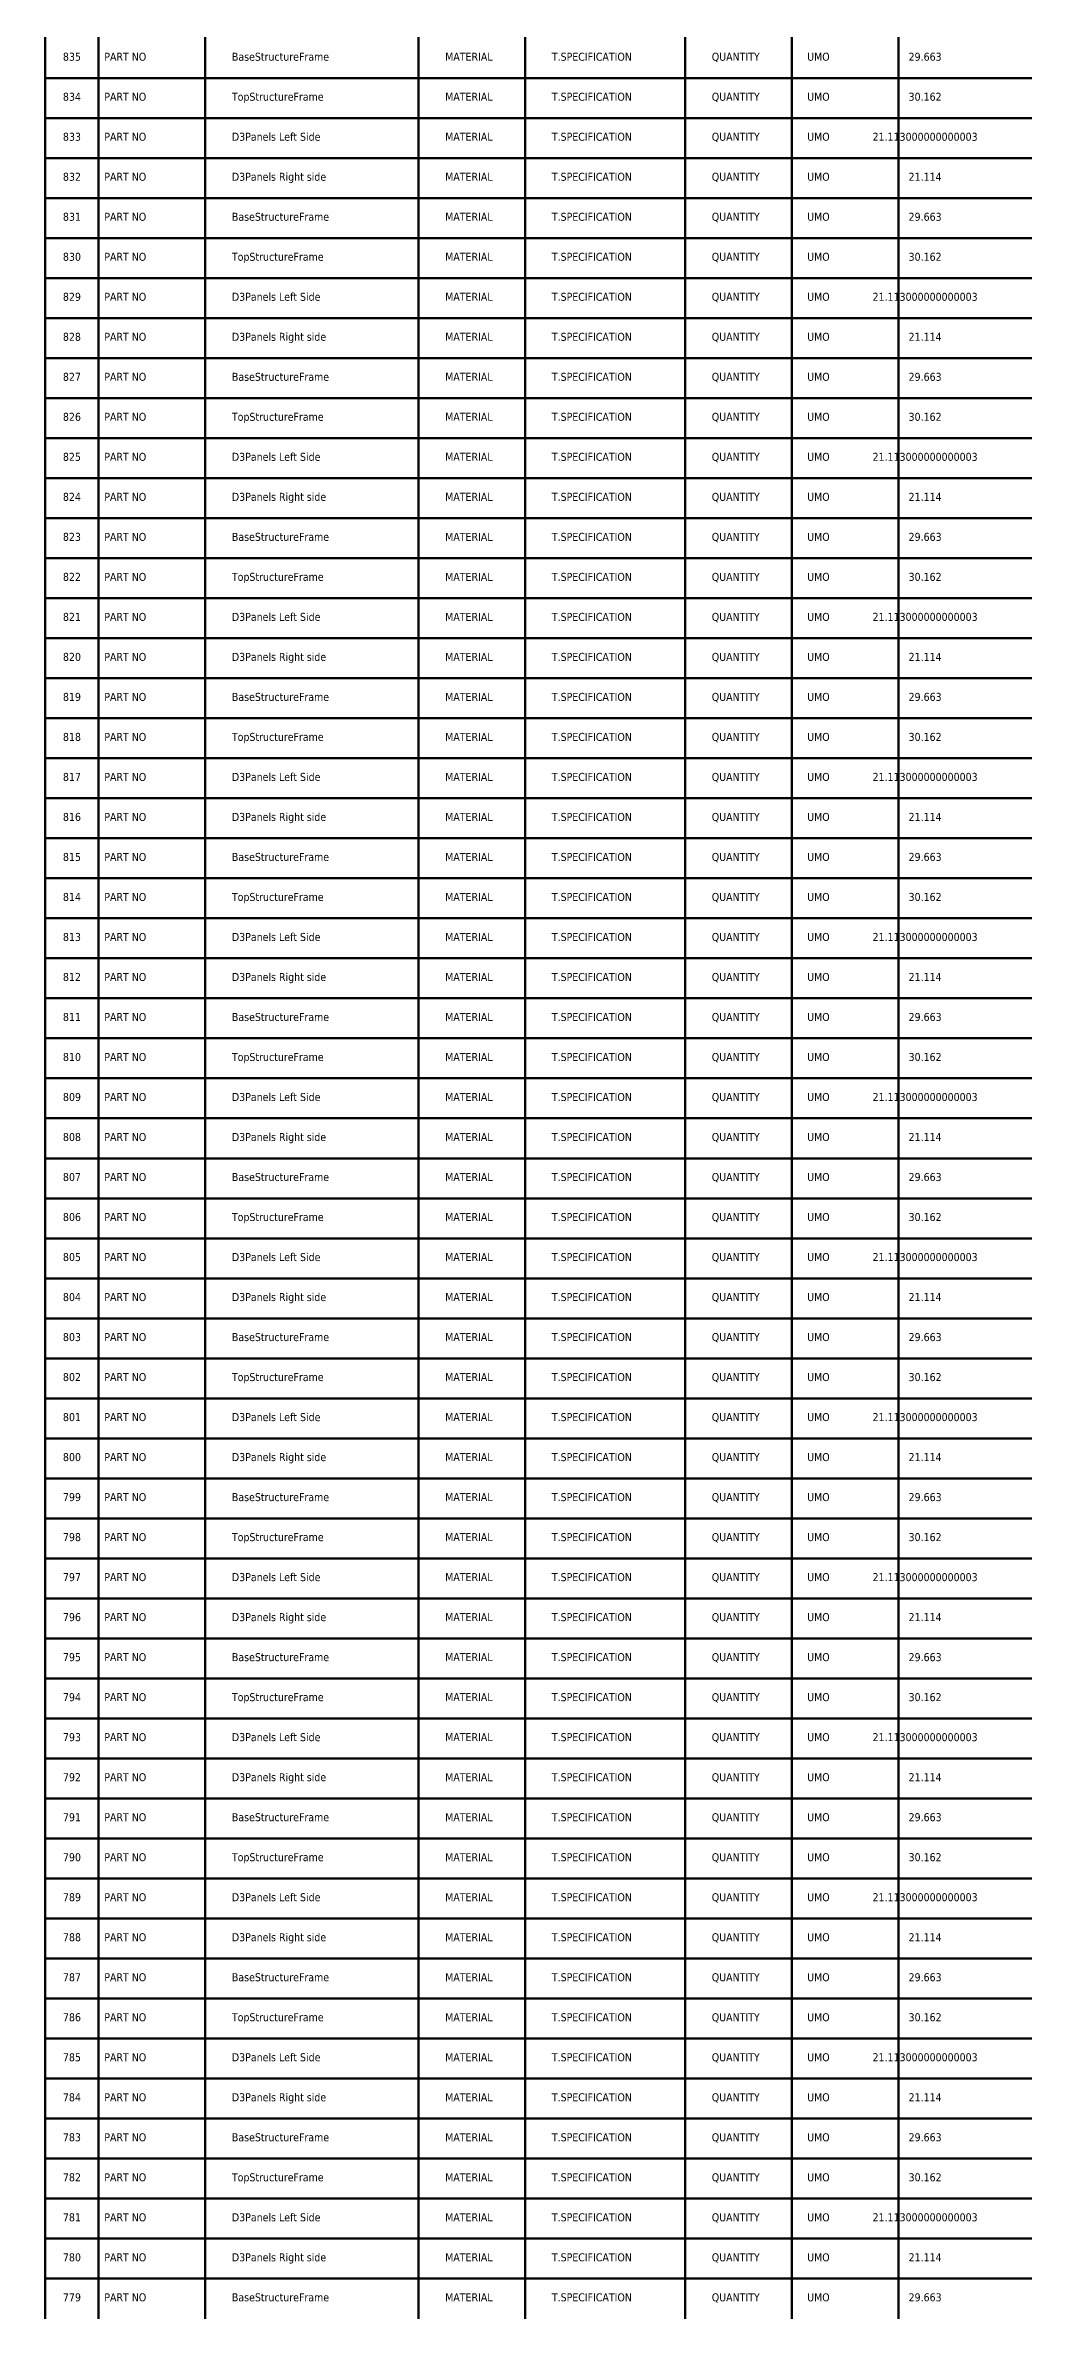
# Model space of a CAD drawing. Header units: metres. Extents: x 849 to 1219, y 30 to 13540.
# Drawn here: x 849 to 1219, y 11848 to 12697 of the extents above; entities that cross this region are included whole.
import ezdxf
from ezdxf.enums import TextEntityAlignment as Align

# ---------------------------------------------------------------- set-up
doc = ezdxf.new("R2010")
doc.units = ezdxf.units.M
doc.layers.add('Default', color=7, linetype='Continuous', lineweight=50, true_color=0x000000)
doc.styles.add('Default', font='tahoma.ttf')

msp = doc.modelspace()

# ---------------------------------------------------------------- linework, layer by layer
at = {"layer": 'Default'}
for p, q in [((849, 160), (849, 13540)), ((869, 13540), (869, 160)), ((909, 13540), (909, 160)), ((989, 13540), (989, 160)), ((1029, 13540), (1029, 160)), ((1089, 13540), (1089, 160)), ((1129, 13540), (1129, 160)), ((1169, 13540), (1169, 160)), ((849, 12685), (1219, 12685)), ((849, 12670), (1219, 12670)), ((849, 12655), (1219, 12655)), ((849, 12640), (1219, 12640)), ((849, 12625), (1219, 12625)), ((849, 12610), (1219, 12610)), ((849, 12595), (1219, 12595)), ((849, 12580), (1219, 12580)), ((849, 12565), (1219, 12565)), ((849, 12550), (1219, 12550)), ((849, 12535), (1219, 12535)), ((849, 12520), (1219, 12520)), ((849, 12505), (1219, 12505)), ((849, 12490), (1219, 12490)), ((849, 12475), (1219, 12475)), ((849, 12460), (1219, 12460)), ((849, 12445), (1219, 12445)), ((849, 12430), (1219, 12430)), ((849, 12415), (1219, 12415)), ((849, 12400), (1219, 12400)), ((849, 12385), (1219, 12385)), ((849, 12370), (1219, 12370)), ((849, 12355), (1219, 12355)), ((849, 12340), (1219, 12340)), ((849, 12325), (1219, 12325)), ((849, 12310), (1219, 12310)), ((849, 12295), (1219, 12295)), ((849, 12280), (1219, 12280)), ((849, 12265), (1219, 12265)), ((849, 12250), (1219, 12250)), ((849, 12235), (1219, 12235)), ((849, 12220), (1219, 12220)), ((849, 12205), (1219, 12205)), ((849, 12190), (1219, 12190)), ((849, 12175), (1219, 12175)), ((849, 12160), (1219, 12160)), ((849, 12145), (1219, 12145)), ((849, 12130), (1219, 12130)), ((849, 12115), (1219, 12115)), ((849, 12100), (1219, 12100)), ((849, 12085), (1219, 12085)), ((849, 12070), (1219, 12070)), ((849, 12055), (1219, 12055)), ((849, 12040), (1219, 12040)), ((849, 12025), (1219, 12025)), ((849, 12010), (1219, 12010)), ((849, 11995), (1219, 11995)), ((849, 11980), (1219, 11980)), ((849, 11965), (1219, 11965)), ((849, 11950), (1219, 11950)), ((849, 11935), (1219, 11935)), ((849, 11920), (1219, 11920)), ((849, 11905), (1219, 11905)), ((849, 11890), (1219, 11890)), ((849, 11875), (1219, 11875)), ((849, 11860), (1219, 11860))]:
    msp.add_line(p, q, dxfattribs=at)

# ---------------------------------------------------------------- texts
at = {"layer": 'Default', "style": 'Default'}
for s, p in [('835', (859, 12693)), ('PART NO', (879, 12693)), ('UMO', (1139, 12693)), ('29.663', (1179, 12693)), ('834', (859, 12678)), ('PART NO', (879, 12678)), ('UMO', (1139, 12678)), ('30.162', (1179, 12678)), ('833', (859, 12663)), ('PART NO', (879, 12663)), ('UMO', (1139, 12663)), ('21.113000000000003', (1179, 12663)), ('832', (859, 12648)), ('PART NO', (879, 12648)), ('UMO', (1139, 12648)), ('21.114', (1179, 12648)), ('831', (859, 12633)), ('PART NO', (879, 12633)), ('UMO', (1139, 12633)), ('29.663', (1179, 12633)), ('830', (859, 12618)), ('PART NO', (879, 12618)), ('UMO', (1139, 12618)), ('30.162', (1179, 12618)), ('829', (859, 12603)), ('PART NO', (879, 12603)), ('UMO', (1139, 12603)), ('21.113000000000003', (1179, 12603)), ('828', (859, 12588)), ('PART NO', (879, 12588)), ('UMO', (1139, 12588)), ('21.114', (1179, 12588)), ('827', (859, 12573)), ('PART NO', (879, 12573)), ('UMO', (1139, 12573)), ('29.663', (1179, 12573)), ('826', (859, 12558)), ('PART NO', (879, 12558)), ('UMO', (1139, 12558)), ('30.162', (1179, 12558)), ('825', (859, 12543)), ('PART NO', (879, 12543)), ('UMO', (1139, 12543)), ('21.113000000000003', (1179, 12543)), ('824', (859, 12528)), ('PART NO', (879, 12528)), ('UMO', (1139, 12528)), ('21.114', (1179, 12528)), ('823', (859, 12513)), ('PART NO', (879, 12513)), ('UMO', (1139, 12513)), ('29.663', (1179, 12513)), ('822', (859, 12498)), ('PART NO', (879, 12498)), ('UMO', (1139, 12498)), ('30.162', (1179, 12498)), ('821', (859, 12483)), ('PART NO', (879, 12483)), ('UMO', (1139, 12483)), ('21.113000000000003', (1179, 12483)), ('820', (859, 12468)), ('PART NO', (879, 12468)), ('UMO', (1139, 12468)), ('21.114', (1179, 12468)), ('819', (859, 12453)), ('PART NO', (879, 12453)), ('UMO', (1139, 12453)), ('29.663', (1179, 12453)), ('818', (859, 12438)), ('PART NO', (879, 12438)), ('UMO', (1139, 12438)), ('30.162', (1179, 12438)), ('817', (859, 12423)), ('PART NO', (879, 12423)), ('UMO', (1139, 12423)), ('21.113000000000003', (1179, 12423)), ('816', (859, 12408)), ('PART NO', (879, 12408)), ('UMO', (1139, 12408)), ('21.114', (1179, 12408)), ('815', (859, 12393)), ('PART NO', (879, 12393)), ('UMO', (1139, 12393)), ('29.663', (1179, 12393)), ('814', (859, 12378)), ('PART NO', (879, 12378)), ('UMO', (1139, 12378)), ('30.162', (1179, 12378)), ('813', (859, 12363)), ('PART NO', (879, 12363)), ('UMO', (1139, 12363)), ('21.113000000000003', (1179, 12363)), ('812', (859, 12348)), ('PART NO', (879, 12348)), ('UMO', (1139, 12348)), ('21.114', (1179, 12348)), ('811', (859, 12333)), ('PART NO', (879, 12333)), ('UMO', (1139, 12333)), ('29.663', (1179, 12333)), ('810', (859, 12318)), ('PART NO', (879, 12318)), ('UMO', (1139, 12318)), ('30.162', (1179, 12318)), ('809', (859, 12303)), ('PART NO', (879, 12303)), ('UMO', (1139, 12303)), ('21.113000000000003', (1179, 12303)), ('808', (859, 12288)), ('PART NO', (879, 12288)), ('UMO', (1139, 12288)), ('21.114', (1179, 12288)), ('807', (859, 12273)), ('PART NO', (879, 12273)), ('UMO', (1139, 12273)), ('29.663', (1179, 12273)), ('806', (859, 12258)), ('PART NO', (879, 12258)), ('UMO', (1139, 12258)), ('30.162', (1179, 12258)), ('805', (859, 12243)), ('PART NO', (879, 12243)), ('UMO', (1139, 12243)), ('21.113000000000003', (1179, 12243)), ('804', (859, 12228)), ('PART NO', (879, 12228)), ('UMO', (1139, 12228)), ('21.114', (1179, 12228)), ('803', (859, 12213)), ('PART NO', (879, 12213)), ('UMO', (1139, 12213)), ('29.663', (1179, 12213)), ('802', (859, 12198)), ('PART NO', (879, 12198)), ('UMO', (1139, 12198)), ('30.162', (1179, 12198)), ('801', (859, 12183)), ('PART NO', (879, 12183)), ('UMO', (1139, 12183)), ('21.113000000000003', (1179, 12183)), ('800', (859, 12168)), ('PART NO', (879, 12168)), ('UMO', (1139, 12168)), ('21.114', (1179, 12168)), ('799', (859, 12153)), ('PART NO', (879, 12153)), ('UMO', (1139, 12153)), ('29.663', (1179, 12153)), ('798', (859, 12138)), ('PART NO', (879, 12138)), ('UMO', (1139, 12138)), ('30.162', (1179, 12138)), ('797', (859, 12123)), ('PART NO', (879, 12123)), ('UMO', (1139, 12123)), ('21.113000000000003', (1179, 12123)), ('796', (859, 12108)), ('PART NO', (879, 12108)), ('UMO', (1139, 12108)), ('21.114', (1179, 12108)), ('795', (859, 12093)), ('PART NO', (879, 12093)), ('UMO', (1139, 12093)), ('29.663', (1179, 12093)), ('794', (859, 12078)), ('PART NO', (879, 12078)), ('UMO', (1139, 12078)), ('30.162', (1179, 12078)), ('793', (859, 12063)), ('PART NO', (879, 12063)), ('UMO', (1139, 12063)), ('21.113000000000003', (1179, 12063)), ('792', (859, 12048)), ('PART NO', (879, 12048)), ('UMO', (1139, 12048)), ('21.114', (1179, 12048)), ('791', (859, 12033)), ('PART NO', (879, 12033)), ('UMO', (1139, 12033)), ('29.663', (1179, 12033)), ('790', (859, 12018)), ('PART NO', (879, 12018)), ('UMO', (1139, 12018)), ('30.162', (1179, 12018)), ('789', (859, 12003)), ('PART NO', (879, 12003)), ('UMO', (1139, 12003)), ('21.113000000000003', (1179, 12003)), ('788', (859, 11988)), ('PART NO', (879, 11988)), ('UMO', (1139, 11988)), ('21.114', (1179, 11988)), ('787', (859, 11973)), ('PART NO', (879, 11973)), ('UMO', (1139, 11973)), ('29.663', (1179, 11973)), ('786', (859, 11958)), ('PART NO', (879, 11958)), ('UMO', (1139, 11958)), ('30.162', (1179, 11958)), ('785', (859, 11943)), ('PART NO', (879, 11943)), ('UMO', (1139, 11943)), ('21.113000000000003', (1179, 11943)), ('784', (859, 11928)), ('PART NO', (879, 11928)), ('UMO', (1139, 11928)), ('21.114', (1179, 11928)), ('783', (859, 11913)), ('PART NO', (879, 11913)), ('UMO', (1139, 11913)), ('29.663', (1179, 11913)), ('782', (859, 11898)), ('PART NO', (879, 11898)), ('UMO', (1139, 11898)), ('30.162', (1179, 11898)), ('781', (859, 11883)), ('PART NO', (879, 11883)), ('UMO', (1139, 11883)), ('21.113000000000003', (1179, 11883)), ('780', (859, 11868)), ('PART NO', (879, 11868)), ('UMO', (1139, 11868)), ('21.114', (1179, 11868)), ('779', (859, 11853)), ('PART NO', (879, 11853)), ('UMO', (1139, 11853)), ('29.663', (1179, 11853))]:
    msp.add_text(s, height=3, dxfattribs=at).set_placement(p, align=Align.MIDDLE_CENTER)
for s, p in [('BaseStructureFrame', (919, 12693)), ('MATERIAL', (999, 12693)), ('T.SPECIFICATION', (1039, 12693)), ('QUANTITY', (1099, 12693)), ('TopStructureFrame', (919, 12678)), ('MATERIAL', (999, 12678)), ('T.SPECIFICATION', (1039, 12678)), ('QUANTITY', (1099, 12678)), ('D3Panels Left Side', (919, 12663)), ('MATERIAL', (999, 12663)), ('T.SPECIFICATION', (1039, 12663)), ('QUANTITY', (1099, 12663)), ('D3Panels Right side', (919, 12648)), ('MATERIAL', (999, 12648)), ('T.SPECIFICATION', (1039, 12648)), ('QUANTITY', (1099, 12648)), ('BaseStructureFrame', (919, 12633)), ('MATERIAL', (999, 12633)), ('T.SPECIFICATION', (1039, 12633)), ('QUANTITY', (1099, 12633)), ('TopStructureFrame', (919, 12618)), ('MATERIAL', (999, 12618)), ('T.SPECIFICATION', (1039, 12618)), ('QUANTITY', (1099, 12618)), ('D3Panels Left Side', (919, 12603)), ('MATERIAL', (999, 12603)), ('T.SPECIFICATION', (1039, 12603)), ('QUANTITY', (1099, 12603)), ('D3Panels Right side', (919, 12588)), ('MATERIAL', (999, 12588)), ('T.SPECIFICATION', (1039, 12588)), ('QUANTITY', (1099, 12588)), ('BaseStructureFrame', (919, 12573)), ('MATERIAL', (999, 12573)), ('T.SPECIFICATION', (1039, 12573)), ('QUANTITY', (1099, 12573)), ('TopStructureFrame', (919, 12558)), ('MATERIAL', (999, 12558)), ('T.SPECIFICATION', (1039, 12558)), ('QUANTITY', (1099, 12558)), ('D3Panels Left Side', (919, 12543)), ('MATERIAL', (999, 12543)), ('T.SPECIFICATION', (1039, 12543)), ('QUANTITY', (1099, 12543)), ('D3Panels Right side', (919, 12528)), ('MATERIAL', (999, 12528)), ('T.SPECIFICATION', (1039, 12528)), ('QUANTITY', (1099, 12528)), ('BaseStructureFrame', (919, 12513)), ('MATERIAL', (999, 12513)), ('T.SPECIFICATION', (1039, 12513)), ('QUANTITY', (1099, 12513)), ('TopStructureFrame', (919, 12498)), ('MATERIAL', (999, 12498)), ('T.SPECIFICATION', (1039, 12498)), ('QUANTITY', (1099, 12498)), ('D3Panels Left Side', (919, 12483)), ('MATERIAL', (999, 12483)), ('T.SPECIFICATION', (1039, 12483)), ('QUANTITY', (1099, 12483)), ('D3Panels Right side', (919, 12468)), ('MATERIAL', (999, 12468)), ('T.SPECIFICATION', (1039, 12468)), ('QUANTITY', (1099, 12468)), ('BaseStructureFrame', (919, 12453)), ('MATERIAL', (999, 12453)), ('T.SPECIFICATION', (1039, 12453)), ('QUANTITY', (1099, 12453)), ('TopStructureFrame', (919, 12438)), ('MATERIAL', (999, 12438)), ('T.SPECIFICATION', (1039, 12438)), ('QUANTITY', (1099, 12438)), ('D3Panels Left Side', (919, 12423)), ('MATERIAL', (999, 12423)), ('T.SPECIFICATION', (1039, 12423)), ('QUANTITY', (1099, 12423)), ('D3Panels Right side', (919, 12408)), ('MATERIAL', (999, 12408)), ('T.SPECIFICATION', (1039, 12408)), ('QUANTITY', (1099, 12408)), ('BaseStructureFrame', (919, 12393)), ('MATERIAL', (999, 12393)), ('T.SPECIFICATION', (1039, 12393)), ('QUANTITY', (1099, 12393)), ('TopStructureFrame', (919, 12378)), ('MATERIAL', (999, 12378)), ('T.SPECIFICATION', (1039, 12378)), ('QUANTITY', (1099, 12378)), ('D3Panels Left Side', (919, 12363)), ('MATERIAL', (999, 12363)), ('T.SPECIFICATION', (1039, 12363)), ('QUANTITY', (1099, 12363)), ('D3Panels Right side', (919, 12348)), ('MATERIAL', (999, 12348)), ('T.SPECIFICATION', (1039, 12348)), ('QUANTITY', (1099, 12348)), ('BaseStructureFrame', (919, 12333)), ('MATERIAL', (999, 12333)), ('T.SPECIFICATION', (1039, 12333)), ('QUANTITY', (1099, 12333)), ('TopStructureFrame', (919, 12318)), ('MATERIAL', (999, 12318)), ('T.SPECIFICATION', (1039, 12318)), ('QUANTITY', (1099, 12318)), ('D3Panels Left Side', (919, 12303)), ('MATERIAL', (999, 12303)), ('T.SPECIFICATION', (1039, 12303)), ('QUANTITY', (1099, 12303)), ('D3Panels Right side', (919, 12288)), ('MATERIAL', (999, 12288)), ('T.SPECIFICATION', (1039, 12288)), ('QUANTITY', (1099, 12288)), ('BaseStructureFrame', (919, 12273)), ('MATERIAL', (999, 12273)), ('T.SPECIFICATION', (1039, 12273)), ('QUANTITY', (1099, 12273)), ('TopStructureFrame', (919, 12258)), ('MATERIAL', (999, 12258)), ('T.SPECIFICATION', (1039, 12258)), ('QUANTITY', (1099, 12258)), ('D3Panels Left Side', (919, 12243)), ('MATERIAL', (999, 12243)), ('T.SPECIFICATION', (1039, 12243)), ('QUANTITY', (1099, 12243)), ('D3Panels Right side', (919, 12228)), ('MATERIAL', (999, 12228)), ('T.SPECIFICATION', (1039, 12228)), ('QUANTITY', (1099, 12228)), ('BaseStructureFrame', (919, 12213)), ('MATERIAL', (999, 12213)), ('T.SPECIFICATION', (1039, 12213)), ('QUANTITY', (1099, 12213)), ('TopStructureFrame', (919, 12198)), ('MATERIAL', (999, 12198)), ('T.SPECIFICATION', (1039, 12198)), ('QUANTITY', (1099, 12198)), ('D3Panels Left Side', (919, 12183)), ('MATERIAL', (999, 12183)), ('T.SPECIFICATION', (1039, 12183)), ('QUANTITY', (1099, 12183)), ('D3Panels Right side', (919, 12168)), ('MATERIAL', (999, 12168)), ('T.SPECIFICATION', (1039, 12168)), ('QUANTITY', (1099, 12168)), ('BaseStructureFrame', (919, 12153)), ('MATERIAL', (999, 12153)), ('T.SPECIFICATION', (1039, 12153)), ('QUANTITY', (1099, 12153)), ('TopStructureFrame', (919, 12138)), ('MATERIAL', (999, 12138)), ('T.SPECIFICATION', (1039, 12138)), ('QUANTITY', (1099, 12138)), ('D3Panels Left Side', (919, 12123)), ('MATERIAL', (999, 12123)), ('T.SPECIFICATION', (1039, 12123)), ('QUANTITY', (1099, 12123)), ('D3Panels Right side', (919, 12108)), ('MATERIAL', (999, 12108)), ('T.SPECIFICATION', (1039, 12108)), ('QUANTITY', (1099, 12108)), ('BaseStructureFrame', (919, 12093)), ('MATERIAL', (999, 12093)), ('T.SPECIFICATION', (1039, 12093)), ('QUANTITY', (1099, 12093)), ('TopStructureFrame', (919, 12078)), ('MATERIAL', (999, 12078)), ('T.SPECIFICATION', (1039, 12078)), ('QUANTITY', (1099, 12078)), ('D3Panels Left Side', (919, 12063)), ('MATERIAL', (999, 12063)), ('T.SPECIFICATION', (1039, 12063)), ('QUANTITY', (1099, 12063)), ('D3Panels Right side', (919, 12048)), ('MATERIAL', (999, 12048)), ('T.SPECIFICATION', (1039, 12048)), ('QUANTITY', (1099, 12048)), ('BaseStructureFrame', (919, 12033)), ('MATERIAL', (999, 12033)), ('T.SPECIFICATION', (1039, 12033)), ('QUANTITY', (1099, 12033)), ('TopStructureFrame', (919, 12018)), ('MATERIAL', (999, 12018)), ('T.SPECIFICATION', (1039, 12018)), ('QUANTITY', (1099, 12018)), ('D3Panels Left Side', (919, 12003)), ('MATERIAL', (999, 12003)), ('T.SPECIFICATION', (1039, 12003)), ('QUANTITY', (1099, 12003)), ('D3Panels Right side', (919, 11988)), ('MATERIAL', (999, 11988)), ('T.SPECIFICATION', (1039, 11988)), ('QUANTITY', (1099, 11988)), ('BaseStructureFrame', (919, 11973)), ('MATERIAL', (999, 11973)), ('T.SPECIFICATION', (1039, 11973)), ('QUANTITY', (1099, 11973)), ('TopStructureFrame', (919, 11958)), ('MATERIAL', (999, 11958)), ('T.SPECIFICATION', (1039, 11958)), ('QUANTITY', (1099, 11958)), ('D3Panels Left Side', (919, 11943)), ('MATERIAL', (999, 11943)), ('T.SPECIFICATION', (1039, 11943)), ('QUANTITY', (1099, 11943)), ('D3Panels Right side', (919, 11928)), ('MATERIAL', (999, 11928)), ('T.SPECIFICATION', (1039, 11928)), ('QUANTITY', (1099, 11928)), ('BaseStructureFrame', (919, 11913)), ('MATERIAL', (999, 11913)), ('T.SPECIFICATION', (1039, 11913)), ('QUANTITY', (1099, 11913)), ('TopStructureFrame', (919, 11898)), ('MATERIAL', (999, 11898)), ('T.SPECIFICATION', (1039, 11898)), ('QUANTITY', (1099, 11898)), ('D3Panels Left Side', (919, 11883)), ('MATERIAL', (999, 11883)), ('T.SPECIFICATION', (1039, 11883)), ('QUANTITY', (1099, 11883)), ('D3Panels Right side', (919, 11868)), ('MATERIAL', (999, 11868)), ('T.SPECIFICATION', (1039, 11868)), ('QUANTITY', (1099, 11868)), ('BaseStructureFrame', (919, 11853)), ('MATERIAL', (999, 11853)), ('T.SPECIFICATION', (1039, 11853)), ('QUANTITY', (1099, 11853))]:
    msp.add_text(s, height=3, dxfattribs=at).set_placement(p, align=Align.MIDDLE_LEFT)

doc.saveas('drawing.dxf')
